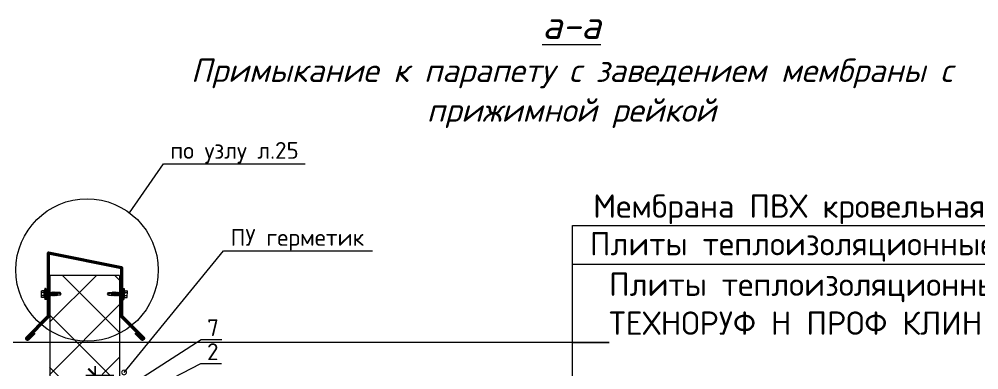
# Model space of a CAD drawing. Header units: millimetres. Extents: x -263990 to 193903, y -164417 to 240530.
# Drawn here: x -127750 to -125692, y -73696 to -72945 of the extents above; entities that cross this region are included whole.
import ezdxf
from ezdxf import colors
from ezdxf.entities.mleader import LeaderData, LeaderLine
from ezdxf.math import Vec2, Vec3

# ---------------------------------------------------------------- set-up
doc = ezdxf.new("R2010")
doc.units = ezdxf.units.MM
doc.header["$LTSCALE"] = 20
doc.layers.get('0').update_dxf_attribs({"lineweight": 0})
doc.layers.get('Defpoints').update_dxf_attribs({"color": 4})
for name, color, linetype, lineweight in [('ANNO-TEXT', 250, 'Continuous', 9), ('TN-АННОТАЦИИ', 7, 'Continuous', 0), ('Размеры', 7, 'Continuous', 9), ('Стены', 7, 'Continuous', 18), ('Штриховка стены', 252, 'Continuous', 5)]:
    doc.layers.add(name, color=color, linetype=linetype, lineweight=lineweight)
doc.layers.add('S-METL', color=14, linetype='Continuous')
doc.layers.add('S-WALL-PATT', color=181, linetype='Continuous')
doc.styles.add('PDF ISOCPEUR', font='isocpeur.ttf')
doc.styles.add('PDF ISOCPEUR Italic', font='isocpeui.ttf')
doc.styles.add('TN-Текст', font='isocpeur.ttf')
doc.dimstyles.new('СПДС размеры', dxfattribs={"dimscale": 100, "dimtxt": 2.5, "dimasz": 1.5, "dimexe": 1, "dimexo": 0.625, "dimgap": 1, "dimtad": 1, "dimdec": 0, "dimtxsty": 'PDF ISOCPEUR', "dimblk": 'ARCHTICK', "dimcen": 2.5, "dimdle": 1, "dimadec": 0, "dimazin": 2, "dimtfac": 0.75, "dimtdec": 0, "dimtmove": 1, "dimatfit": 3, "dimfxl": 1, "dimtfill": 1, "dimtolj": 1, "dimarcsym": 1})

# ---------------------------------------------------------------- blocks, each defined once
blk = doc.blocks.new('_DOTSMALL')
at = {"color": 0, "linetype": 'ByBlock', "const_width": 0.5}
blk.add_lwpolyline([(-0.0625, 0, 1), (0.0625, 0, 1)], format="xyb", close=True, dxfattribs=at)
blk = doc.blocks.new('*U389')
at = {"lineweight": 0}
blk.add_hatch(color=0, dxfattribs=at).paths.add_polyline_path([(6.5, -1), (-6.5, -1), (-6.5, 0), (6.5, 0)])
at = {"color": 0, "lineweight": 0}
for p, q in [((1.3, 14), (-2.5, 13.4)), ((-1.8, 13.8), (-2.5, 13.4)), ((-1.8, 12.9), (-2.5, 13.4)), ((2.5, 12.8), (-2.5, 11.9)), ((-1.8, 12.3), (-2.5, 11.9)), ((-1.8, 17.8), (0, 19)), ((-1.8, 17.8), (-1.8, 13.8)), ((-0.7, 14), (-1.8, 13.8)), ((1.8, 13.8), (-1.8, 12.9)), ((1.8, 13.2), (-1.8, 12.3)), ((-1.8, 12.9), (-1.8, 12.3)), ((1.8, 12.4), (-1.8, 11.5)), ((2.1, 14), (-0.7, 14)), ((0, 19), (1.8, 17.8)), ((1.8, 17.8), (1.8, 14)), ((2.1, 14), (1.8, 13.8)), ((1.8, 13.8), (1.8, 13.2)), ((2.5, 12.8), (1.8, 13.2)), ((2.5, 12.8), (1.8, 12.4)), ((1.8, 12.4), (1.8, 11.8)), ((-1.8, 11.5), (-2.5, 11.9)), ((2.5, 11.4), (-2.5, 10.5)), ((-1.8, 10.9), (-2.5, 10.5)), ((-1.8, 10.1), (-2.5, 10.5)), ((2.5, 10), (-2.5, 9.1)), ((-1.8, 9.5), (-2.5, 9.1)), ((-1.8, 8.7), (-2.5, 9.1)), ((2.5, 8.6), (-2.5, 7.7)), ((-1.8, 8.1), (-2.5, 7.7)), ((-1.8, 7.3), (-2.5, 7.7)), ((2.5, 7.2), (-2.5, 6.3)), ((-1.8, 6.7), (-2.5, 6.3)), ((-1.8, 5.9), (-2.5, 6.3)), ((2.5, 5.8), (-2.5, 4.9)), ((-1.8, 5.3), (-2.5, 4.9)), ((-1.8, 4.5), (-2.5, 4.9)), ((2.5, 4.4), (-2.5, 3.5)), ((-1.8, 3.9), (-2.5, 3.5)), ((-1.8, 3.1), (-2.5, 3.5)), ((2.5, 3), (-2.5, 2.1)), ((-1.8, 2.5), (-2.5, 2.1)), ((-1.8, 1.7), (-2.5, 2.1)), ((2.5, 1.5), (-2.5, 0.7)), ((-1.8, 1.1), (-2.5, 0.7)), ((-1.8, 0.3), (-2.5, 0.7)), ((1.8, 11.8), (-1.8, 10.9)), ((-1.8, 11.5), (-1.8, 10.9)), ((1.8, 11), (-1.8, 10.1)), ((1.8, 10.4), (-1.8, 9.5)), ((-1.8, 10.1), (-1.8, 9.5)), ((1.8, 9.6), (-1.8, 8.7)), ((1.8, 9), (-1.8, 8.1)), ((-1.8, 8.7), (-1.8, 8.1)), ((1.8, 8.2), (-1.8, 7.3)), ((1.8, 7.6), (-1.8, 6.7)), ((-1.8, 7.3), (-1.8, 6.7)), ((1.8, 6.8), (-1.8, 5.9)), ((1.8, 6.2), (-1.8, 5.3)), ((-1.8, 5.9), (-1.8, 5.3)), ((1.8, 5.4), (-1.8, 4.5)), ((1.8, 4.8), (-1.8, 3.9)), ((-1.8, 4.5), (-1.8, 3.9)), ((1.8, 4), (-1.8, 3.1)), ((1.8, 3.4), (-1.8, 2.5)), ((-1.8, 3.1), (-1.8, 2.5)), ((1.8, 2.5), (-1.8, 1.7)), ((1.8, 2), (-1.8, 1.1)), ((-1.8, 1.7), (-1.8, 1.1)), ((1.8, 1.1), (-1.8, 0.3)), ((-1.8, 0.3), (-1.8, 0)), ((1.8, 0.5), (-0.5, 0)), ((2.5, 0.1), (1.7, 0)), ((2.5, 11.4), (1.8, 11.8)), ((2.5, 11.4), (1.8, 11)), ((1.8, 11), (1.8, 10.4)), ((2.5, 10), (1.8, 10.4)), ((2.5, 10), (1.8, 9.6)), ((1.8, 9.6), (1.8, 9)), ((2.5, 8.6), (1.8, 9)), ((2.5, 8.6), (1.8, 8.2)), ((1.8, 8.2), (1.8, 7.6)), ((2.5, 7.2), (1.8, 7.6)), ((2.5, 7.2), (1.8, 6.8)), ((1.8, 6.8), (1.8, 6.2)), ((2.5, 5.8), (1.8, 6.2)), ((2.5, 5.8), (1.8, 5.4)), ((1.8, 5.4), (1.8, 4.7)), ((2.5, 4.4), (1.8, 4.8)), ((2.5, 4.4), (1.8, 4)), ((1.8, 4), (1.8, 3.3)), ((2.5, 3), (1.8, 3.4)), ((2.5, 3), (1.8, 2.5)), ((1.8, 2.5), (1.8, 1.9)), ((2.5, 1.5), (1.8, 2)), ((2.5, 1.5), (1.8, 1.1)), ((1.8, 1.1), (1.8, 0.5)), ((2.5, 0.1), (1.8, 0.5)), ((2.5, 0.1), (2.2, 0)), ((6.5, 0), (6.5, -1)), ((-7, -1), (-7, -2)), ((7, -1), (-7, -1)), ((-7, -1), (-7, -2)), ((-3.4, -2.4), (-7, -2)), ((-5, -2.4), (-5, -2.9)), ((-5, -2.4), (5, -2.4)), ((-5, -2.9), (5, -2.9)), ((-4.4, -2.4), (4.3, -2.4)), ((-4.4, -3.2), (-4.4, -5.5)), ((-3.6, -6.3), (3.5, -6.3)), ((-2, -3.2), (-2, -5.5)), ((-2, -3.2), (-2, -5.5)), ((1.9, -3.2), (1.9, -5.5)), ((7, -2), (3.3, -2.4)), ((4.3, -3.2), (4.3, -5.5)), ((5, -2.4), (5, -2.9)), ((7, -1), (7, -2)), ((7, -1), (7, -2))]:
    blk.add_line(p, q, dxfattribs=at)
blk.add_lwpolyline([(6.5, -1), (-6.5, -1), (-6.5, 0), (6.5, 0)], close=True, dxfattribs=at)
for centre, start, end in [((-3.6, -5.5), 180.0033, 270.0033), ((-2.8, -5.5), 270.0033, 0.0033), ((-1.2, -5.5), 180.0033, 270.0033), ((1.1, -5.5), 270.0033, 0.0033), ((2.7, -5.5), 180.0033, 270.0033), ((3.5, -5.5), 270.0033, 0.0033)]:
    blk.add_arc(centre, 0.787, start, end, dxfattribs=at)
at = {"color": 0, "lineweight": 0, "extrusion": (0, 0, -1)}
for centre, start_param, end_param in [((-5.2, -3.2), 3.700141, 4.077737), ((-2.8, -3.2), 3.700141, 4.077737), ((-1.2, -3.2), 0.936145, 1.313741), ((2.7, -3.2), 0.936145, 1.313741), ((1.1, -3.2), 3.700141, 4.077737), ((5.1, -3.2), 0.936145, 1.313741)]:
    blk.add_ellipse(centre, major_axis=(-0.47, -0.638), ratio=1, start_param=start_param, end_param=end_param, dxfattribs=at)
at = {"color": 0, "lineweight": 0}
blk.add_open_spline([(0, 19), (0.1, 18.2), (0.1, 16.9), (0.9, 15.3), (1.6, 14.8), (1.8, 14.7)], degree=3, knots=[0, 0, 0, 0, 2.306624, 4.08853, 4.845954, 4.845954, 4.845954, 4.845954], dxfattribs=at)
blk = doc.blocks.new('*U391')
at = {"color": 0, "rotation": 270}
blk.add_blockref('*U389', (0, 0), dxfattribs=at)
blk = doc.blocks.new('_ArchTick')
at = {"color": 0, "linetype": 'ByBlock', "const_width": 0.15}
blk.add_lwpolyline([(-0.5, -0.5), (0.5, 0.5)], dxfattribs=at)
blk = doc.blocks.new('*D756')
at = {"layer": 'Defpoints', "color": 0, "transparency": 16777216}
for p in [(-127587, -73708.8), (-127534.7, -73708.8), (-127534.7, -74153.8)]:
    blk.add_point(p, dxfattribs=at)
at = {"layer": 'Размеры', "color": 0, "lineweight": -2, "transparency": 16777216}
for p, q in [((-127587, -74173.8), (-127587, -73688.8)), ((-127547.2, -73708.8), (-127607, -73708.8)), ((-127547.2, -74153.8), (-127607, -74153.8))]:
    blk.add_line(p, q, dxfattribs=at)
at = {"layer": 'Размеры', "color": 0, "lineweight": -2, "transparency": 16777216, "xscale": 30, "yscale": 30, "zscale": 30}
for p, rotation in [((-127587, -73708.8), 90), ((-127587, -74153.8), 270)]:
    blk.add_blockref('_ArchTick', p, dxfattribs=dict(at, rotation=rotation))
at = {"layer": 'Размеры', "color": 0, "transparency": 16777216, "insert": (-127627, -73931.3), "char_height": 40, "attachment_point": 5, "rotation": 90, "style": 'PDF ISOCPEUR', "bg_fill": 3, "box_fill_scale": 1.1, "bg_fill_color": 256, "bg_fill_true_color": 13158600, "bg_fill_transparency": 0}
blk.add_mtext('\\A1;400', dxfattribs=at)
blk = doc.blocks.new('_None')

msp = doc.modelspace()

# ---------------------------------------------------------------- hatches: boundary and pattern name
at = {"layer": 'S-WALL-PATT', "lineweight": 0, "ltscale": 10}
h = msp.add_hatch(color=7, dxfattribs=at)
h.dxf.hatch_style = 1
h.paths.add_polyline_path([(-127690.04826, -73521.6486), (-127687.51304, -73521.6486), (-127687.51304, -73548.86894), (-127690.04826, -73548.86894)])
h = msp.add_hatch(color=7, dxfattribs=at)
h.dxf.hatch_style = 1
h.paths.add_polyline_path([(-127530.4791, -73519.91644), (-127533.01432, -73519.91644), (-127533.01432, -73547.13677), (-127530.4791, -73547.13677)])
at = {"layer": 'Штриховка стены'}
h = msp.add_hatch(dxfattribs=at)
h.set_pattern_fill('ANSI37', color=256, scale=25)
h.set_pattern_definition([(45, (-103430.035, -16112.81), (-56.1266, 56.1266), []), (135, (-103430.035, -16112.81), (-56.1266, -56.1266), [])])
h.paths.add_polyline_path([(-127534.667, -73493.84107), (-127684.667, -73493.84107), (-127685.17261, -75036.96339), (-127535.17261, -75036.96339)])

# ---------------------------------------------------------------- linework, layer by layer
at = {"color": 244, "lineweight": 50, "true_color": 0x991b1e}
msp.add_lwpolyline([(-127718.04267, -73617.10314), (-127732.27354, -73631.33401), (-127734.64535, -73628.9622), (-127687.20912, -73581.52597), (-127687.20912, -73445.84631), (-127530.49468, -73476.84402), (-127530.49468, -73581.52597), (-127483.05844, -73628.9622), (-127485.43025, -73631.33401), (-127499.66112, -73617.10314)], dxfattribs=at)
at = {"color": 7, "lineweight": 13}
msp.add_circle((-127604.59148, -73482.36409), 152.60916, dxfattribs=at)
at = {"layer": 'Стены'}
for points in [[(-127684.667, -73493.84107), (-127685.37728, -75036.92877)], [(-127534.667, -73493.84107), (-127684.667, -73493.84107)], [(-127534.667, -73493.84107), (-127535.37732, -75036.99782)]]:
    msp.add_lwpolyline(points, dxfattribs=at)

# ---------------------------------------------------------------- block references
at = {"layer": 'S-METL', "color": 7, "yscale": 1.677124183, "zscale": 1.677124183}
for p, xscale, rotation in [((-127691.82691, -73533.89042), -1.677124183, 180.7690118746293), ((-127528.70046, -73533.89042), 1.677124183, 179.2309881253707)]:
    msp.add_blockref('*U391', p, dxfattribs=dict(at, xscale=xscale, rotation=rotation))

# ---------------------------------------------------------------- texts
at = {"layer": 'ANNO-TEXT', "color": 7, "lineweight": 0, "insert": (-126565.8119, -73052.62803), "char_height": 50, "width": 1984.2688885, "attachment_point": 5, "line_spacing_factor": 1.022761, "style": 'PDF ISOCPEUR Italic'}
msp.add_mtext('{\\H1.2x;\\Lа-а\\P}Примыкание к парапету с заведением мембраны с прижимной рейкой{\\L }', dxfattribs=at)

# ---------------------------------------------------------------- leaders
at = {"layer": 'TN-АННОТАЦИИ'}
ml = msp.add_multileader_mtext('Standard', dxfattribs=at)
ml.set_content('{\\C7;по узлу л.25}', color=256, style='TN-Текст')
ml.set_leader_properties(color=256, linetype='ByLayer', lineweight=-1)
ml.set_arrow_properties(name='NONE')
ml.build(insert=Vec2(0, 0))
ml.multileader.update_dxf_attribs({"text_left_attachment_type": 6, "text_right_attachment_type": 6, "dogleg_length": 100, "arrow_head_size": 40, "scale": 20})
ctx = ml.context
ctx.base_point, ctx.scale, ctx.char_height, ctx.arrow_head_size, ctx.landing_gap_size, ctx.plane_origin = Vec3(-127424.2296, -73254.87344), 20, 36, 40, 0, Vec3(-129812.62141, -73981.36606)
ctx.left_attachment, ctx.right_attachment, ctx.text_align_type = 6, 6, 1
notes = []
notes.append((ctx, [(1, (1, 1, 0), (-127440.58823, -73254.87344), (1, 0), 16.35864, [(0, [(-127513.48986, -73359.93024), (-127440.58823, -73254.87344)], 0, [])])]))
ctx.mtext.insert, ctx.mtext.alignment, ctx.mtext.line_spacing_style, ctx.mtext.flow_direction = Vec3(-127288.3296, -73208.07344), 2, 2, 5
ml = msp.add_multileader_mtext('Standard', dxfattribs=at)
ml.set_content('Мембрана ПВХ кровельная ТехноНИКОЛЬ LOGICROOF V-RP - 1,5мм', color=256, style='TN-Текст')
ml.set_leader_properties(color=256, linetype='ByLayer', lineweight=-1)
ml.set_arrow_properties(name='DOTSMALL')
ml.build(insert=Vec2(0, 0))
ml.multileader.update_dxf_attribs({"text_left_attachment_type": 5, "text_right_attachment_type": 5, "dogleg_length": 100, "arrow_head_size": 89.12327, "scale": 20})
ctx = ml.context
ctx.base_point, ctx.scale, ctx.char_height, ctx.arrow_head_size, ctx.landing_gap_size, ctx.plane_origin = Vec3(-126501.3058, -73387.09998), 20, 50, 89.12327, 0, Vec3(-149986.83287, -75659.85135)
ctx.left_attachment, ctx.right_attachment, ctx.text_align_type = 5, 5, 1
notes.append((ctx, [(1, (1, 1, 0), (-126563.8141, -73387.09998), (1, 0), 62.5083, [(1, [(-126563.81479, -74146.30355)], 0, [])])]))
ctx.mtext.insert, ctx.mtext.alignment, ctx.mtext.line_spacing_style, ctx.mtext.flow_direction = Vec3(-125462.5558, -73320.43332), 2, 2, 5
ml = msp.add_multileader_mtext('Standard', dxfattribs=at)
ml.set_content('Плиты теплоизоляционные ТехноНИКОЛЬ LOGICPIR PROF Ф/Ф - 50 мм', color=256, style='TN-Текст')
ml.set_leader_properties(color=256, linetype='ByLayer', lineweight=-1)
ml.set_arrow_properties(name='DOTSMALL')
ml.build(insert=Vec2(0, 0))
ml.multileader.update_dxf_attribs({"text_left_attachment_type": 5, "text_right_attachment_type": 5, "dogleg_length": 100, "arrow_head_size": 89.12327, "scale": 20})
ctx = ml.context
ctx.base_point, ctx.scale, ctx.char_height, ctx.arrow_head_size, ctx.landing_gap_size, ctx.plane_origin = Vec3(-126488.32124, -73470.20056), 20, 50, 89.12327, 0, Vec3(-149986.83287, -76105.46772)
ctx.left_attachment, ctx.right_attachment, ctx.text_align_type = 5, 5, 1
notes.append((ctx, [(1, (1, 1, 0), (-126563.8141, -73470.20056), (1, 0), 75.49286, [(1, [(-126563.8141, -74177.46786)], 0, [])])]))
ctx.mtext.insert, ctx.mtext.alignment, ctx.mtext.line_spacing_style, ctx.mtext.flow_direction = Vec3(-125392.07124, -73401.0339), 2, 2, 5
ml = msp.add_multileader_mtext('Standard', dxfattribs=at)
ml.set_content('Плиты теплоизоляционные уклонообразующие ТехноНИКОЛЬ \\PТЕХНОРУФ Н ПРОФ КЛИН 2,1% (основной уклон) ^I^I^I- 50-160 мм', color=256, style='TN-Текст')
ml.set_leader_properties(color=256, linetype='ByLayer', lineweight=-1)
ml.set_arrow_properties(name='DOTSMALL')
ml.build(insert=Vec2(0, 0))
ml.multileader.update_dxf_attribs({"text_left_attachment_type": 5, "text_right_attachment_type": 5, "dogleg_length": 100, "arrow_head_size": 89.12327, "scale": 20})
ctx = ml.context
ctx.base_point, ctx.scale, ctx.char_height, ctx.arrow_head_size, ctx.landing_gap_size, ctx.plane_origin = Vec3(-126485.09575, -73637.92721), 20, 50, 89.12327, 0, Vec3(-149986.83287, -76551.08408)
ctx.left_attachment, ctx.right_attachment = 5, 5
notes.append((ctx, [(1, (1, 1, 0), (-126563.8141, -73637.92721), (1, 0), 78.71835, [(1, [(-126563.81472, -74277.45662)], 0, [])])]))
ctx.mtext.insert, ctx.mtext.line_spacing_style, ctx.mtext.flow_direction = Vec3(-126485.09575, -73487.92721), 2, 5
ml = msp.add_multileader_mtext('Standard', dxfattribs=at)
ml.set_content('{\\C7;7}', color=256, style='TN-Текст')
ml.set_leader_properties(color=256, linetype='ByLayer', lineweight=-1)
ml.set_arrow_properties(name='DOTSMALL')
ml.build(insert=Vec2(0, 0))
ml.multileader.update_dxf_attribs({"text_left_attachment_type": 6, "text_right_attachment_type": 6, "dogleg_length": 100, "arrow_head_size": 20, "scale": 20})
ctx = ml.context
ctx.base_point, ctx.scale, ctx.char_height, ctx.arrow_head_size, ctx.landing_gap_size, ctx.plane_origin = Vec3(-127343.36442, -73631.1435), 20, 36, 20, 0, Vec3(-129784.50208, -74331.00782)
ctx.left_attachment, ctx.right_attachment, ctx.text_align_type = 6, 6, 1
notes.append((ctx, [(1, (1, 1, 0), (-127359.72306, -73631.1435), (1, 0), 16.35864, [(0, [(-127516.03973, -73731.78043), (-127359.72306, -73631.1435)], 0, [])])]))
ctx.mtext.insert, ctx.mtext.alignment, ctx.mtext.line_spacing_style, ctx.mtext.flow_direction = Vec3(-127334.36442, -73587.9435), 2, 2, 5
for ctx, leaders in notes:
    for number, flags, end, landing, length, lines in leaders:
        leader = LeaderData()
        leader.index, (leader.has_last_leader_line, leader.has_dogleg_vector, leader.attachment_direction) = number, flags
        leader.last_leader_point, leader.dogleg_vector, leader.dogleg_length = Vec3(end), Vec3(landing), length
        for number, points, colour, breaks in lines:
            line = LeaderLine()
            line.index, line.vertices, line.color, line.breaks = number, Vec3.list(points), colors.encode_raw_color(colour), breaks
            leader.lines.append(line)
        ctx.leaders.append(leader)

# ---------------------------------------------------------------- next in the draw order: dimensions: what is measured, and where the dimension line sits
at = {"layer": 'Размеры'}
dim = msp.add_linear_dim(base=(-127587.01138, -73708.81283), p1=(-127534.667, -74153.84107), p2=(-127534.667, -73708.81283), angle=90, text='400', dimstyle='СПДС размеры', override={"dimscale": 0, "dimtxt": 2}, dxfattribs=at)
dim.commit()
dim.dimension.update_dxf_attribs({"geometry": '*D756', "text_midpoint": (-127627.01138, -73931.32695)})

# ---------------------------------------------------------------- next in the draw order: leaders
at = {"layer": 'TN-АННОТАЦИИ'}
ml = msp.add_multileader_mtext('Standard', dxfattribs=at)
ml.set_content('{\\C7;ПУ герметик}', color=256, style='TN-Текст')
ml.set_leader_properties(color=256, linetype='ByLayer', lineweight=-1)
ml.set_arrow_properties(name='DOTSMALL')
ml.build(insert=Vec2(0, 0))
ml.multileader.update_dxf_attribs({"text_left_attachment_type": 6, "text_right_attachment_type": 6, "dogleg_length": 100, "arrow_head_size": 20, "scale": 20})
ctx = ml.context
ctx.base_point, ctx.scale, ctx.char_height, ctx.arrow_head_size, ctx.landing_gap_size, ctx.plane_origin = Vec3(-127295.76296, -73441.29751), 20, 36, 20, 0, Vec3(-129802.12088, -74296.30026)
ctx.left_attachment, ctx.right_attachment, ctx.text_align_type = 6, 6, 1
notes = []
notes.append((ctx, [(1, (1, 1, 0), (-127312.12159, -73441.29751), (1, 0), 16.35864, [(0, [(-127525.08374, -73701.90161), (-127312.12159, -73441.29751)], 0, [])])]))
ctx.mtext.insert, ctx.mtext.alignment, ctx.mtext.line_spacing_style, ctx.mtext.flow_direction = Vec3(-127153.56296, -73394.49751), 2, 2, 5
ml = msp.add_multileader_mtext('Standard', dxfattribs=at)
ml.set_content('{\\C7;2}', color=256, style='TN-Текст')
ml.set_leader_properties(color=256, linetype='ByLayer', lineweight=-1)
ml.set_arrow_properties(name='DOTSMALL')
ml.build(insert=Vec2(0, 0))
ml.multileader.update_dxf_attribs({"text_left_attachment_type": 6, "text_right_attachment_type": 6, "dogleg_length": 100, "arrow_head_size": 20, "scale": 20})
ctx = ml.context
ctx.base_point, ctx.scale, ctx.char_height, ctx.arrow_head_size, ctx.landing_gap_size, ctx.plane_origin = Vec3(-127343.87006, -73682.6763), 20, 36, 20, 0, Vec3(-129797.12697, -74369.04628)
ctx.left_attachment, ctx.right_attachment, ctx.text_align_type = 6, 6, 1
notes.append((ctx, [(1, (1, 1, 0), (-127360.2287, -73682.6763), (1, 0), 16.35864, [(0, [(-127522.83964, -73766.43696), (-127360.2287, -73682.6763)], 0, [])])]))
ctx.mtext.insert, ctx.mtext.alignment, ctx.mtext.line_spacing_style, ctx.mtext.flow_direction = Vec3(-127334.87006, -73639.4763), 2, 2, 5
for ctx, leaders in notes:
    for number, flags, end, landing, length, lines in leaders:
        leader = LeaderData()
        leader.index, (leader.has_last_leader_line, leader.has_dogleg_vector, leader.attachment_direction) = number, flags
        leader.last_leader_point, leader.dogleg_vector, leader.dogleg_length = Vec3(end), Vec3(landing), length
        for number, points, colour, breaks in lines:
            line = LeaderLine()
            line.index, line.vertices, line.color, line.breaks = number, Vec3.list(points), colors.encode_raw_color(colour), breaks
            leader.lines.append(line)
        ctx.leaders.append(leader)

doc.saveas('drawing.dxf')
